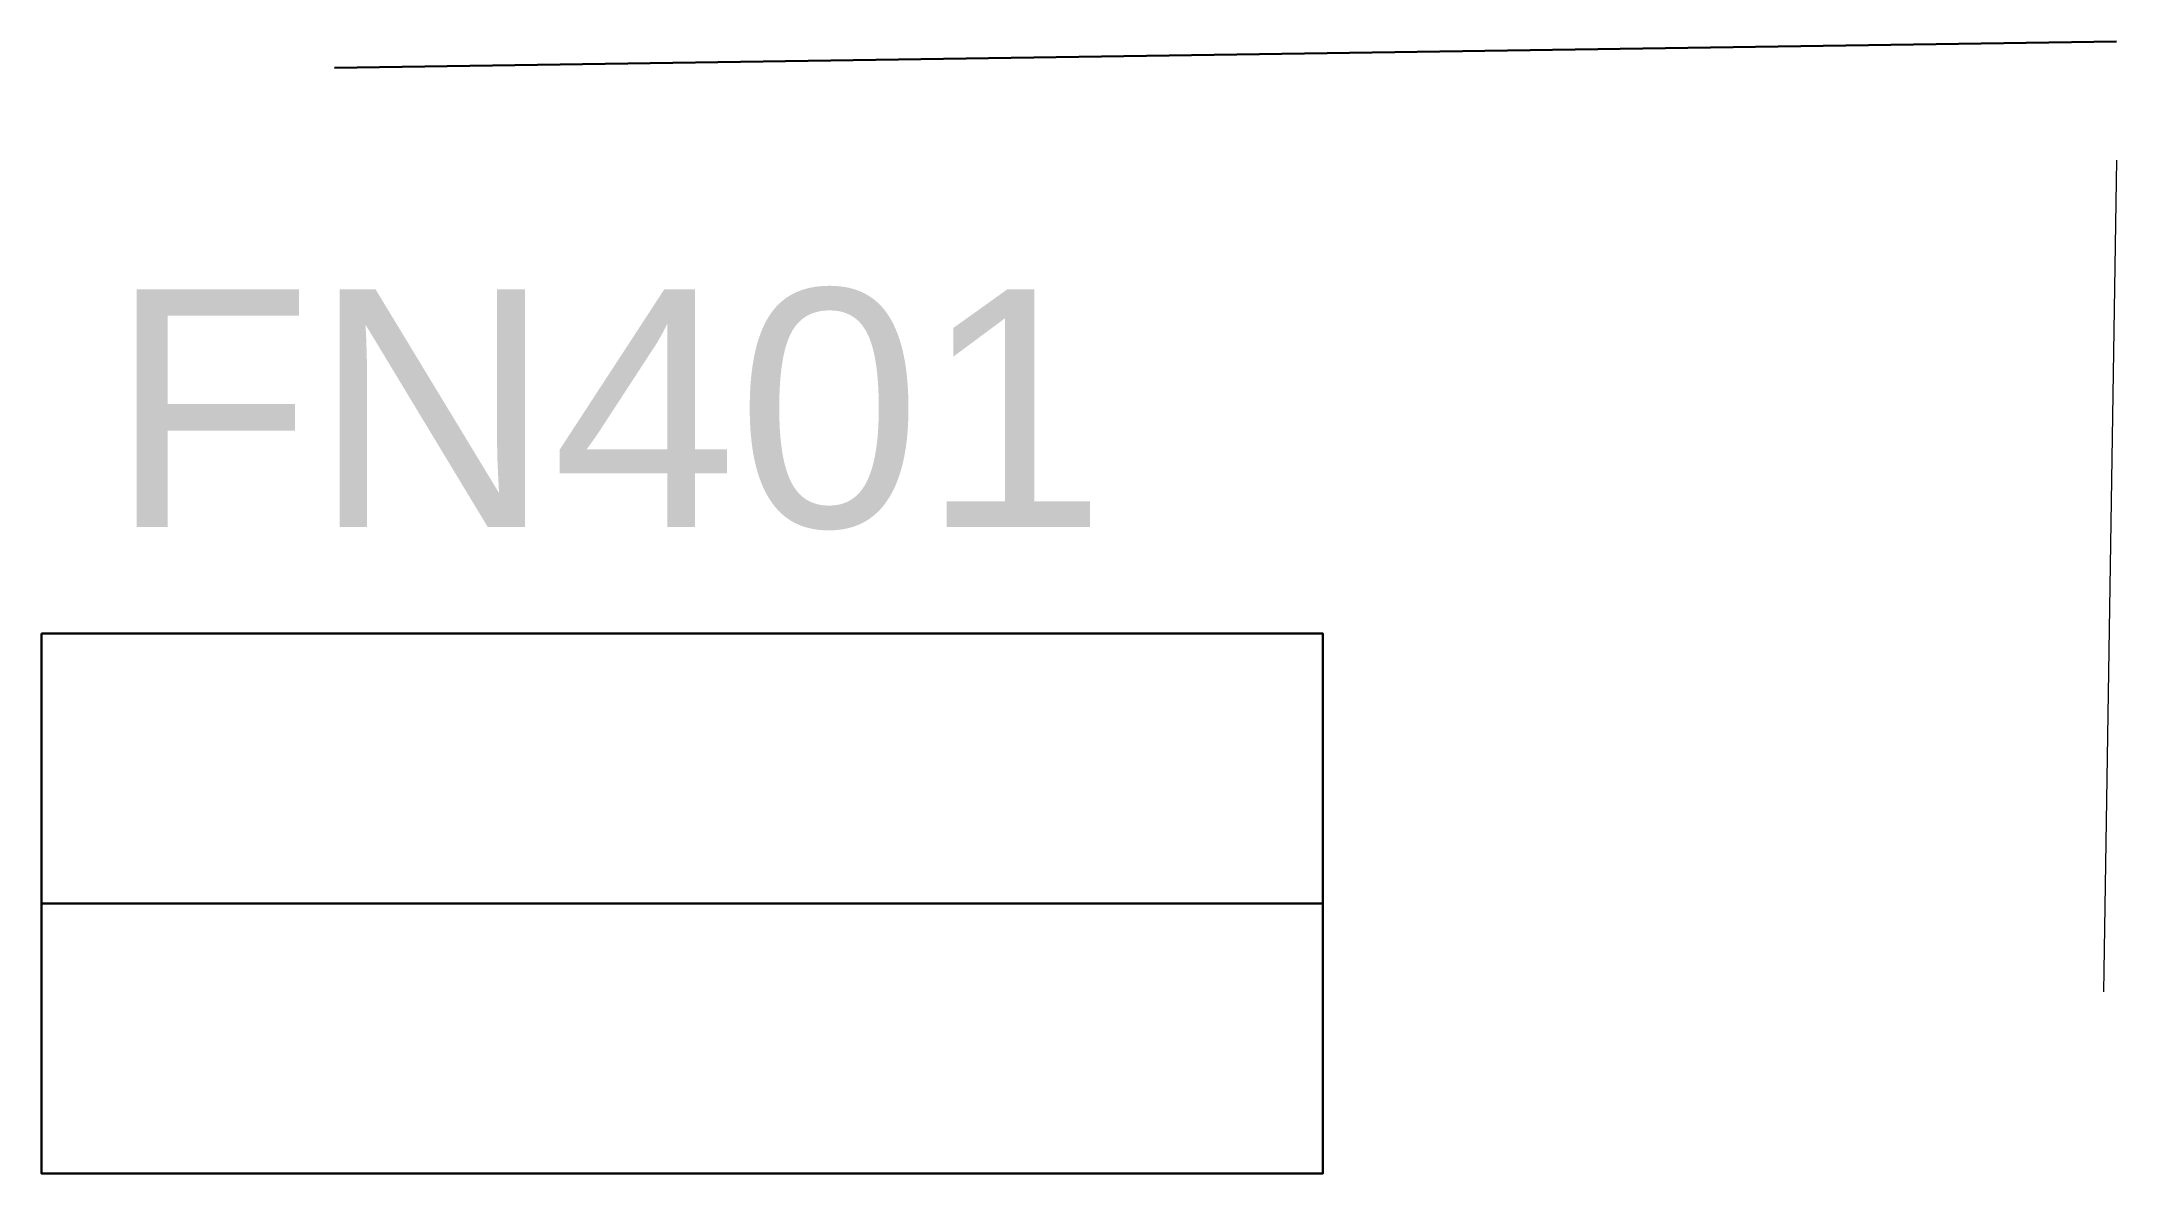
# Model space of a CAD drawing. Header units: metres. Extents: x 10959 to 11221, y -7248 to -7105.
import ezdxf

# ---------------------------------------------------------------- set-up
doc = ezdxf.new("R2010")
doc.units = ezdxf.units.M
doc.header["$LTSCALE"] = 0.0125
doc.layers.add('CODICE LAMPADINE', color=150, linetype='Continuous')
doc.layers.add('LAMPADINE', color=30, linetype='Continuous', lineweight=30)
doc.layers.add('MURI', color=7, linetype='Continuous', lineweight=9)
doc.styles.add('ducale_200', font='arial.ttf', dxfattribs={"height": 1})

msp = doc.modelspace()

# ---------------------------------------------------------------- linework, layer by layer
at = {"layer": 'LAMPADINE'}
for points in [[(10959.33, -7179.88), (11121.04, -7179.88), (11121.04, -7213.96), (10959.33, -7213.96)], [(10959.33, -7213.96), (11121.04, -7213.96), (11121.04, -7248.05), (10959.33, -7248.05)]]:
    msp.add_lwpolyline(points, close=True, dxfattribs=at)
at = {"layer": 'MURI', "linetype": 'ByBlock', "lineweight": 30}
msp.add_line((11221.21, -7105.16), (10996.3, -7108.49), dxfattribs=at)
at = {"layer": 'MURI', "color": 252}
msp.add_lwpolyline([(11221.21, -7120.15), (11219.55, -7225.11)], dxfattribs=at)

# ---------------------------------------------------------------- texts
at = {"layer": 'CODICE LAMPADINE', "insert": (10967.91, -7136.44), "char_height": 30, "width": 1534.0003, "attachment_point": 1, "style": 'ducale_200'}
msp.add_mtext('FN401', dxfattribs=at)

doc.saveas('drawing.dxf')
